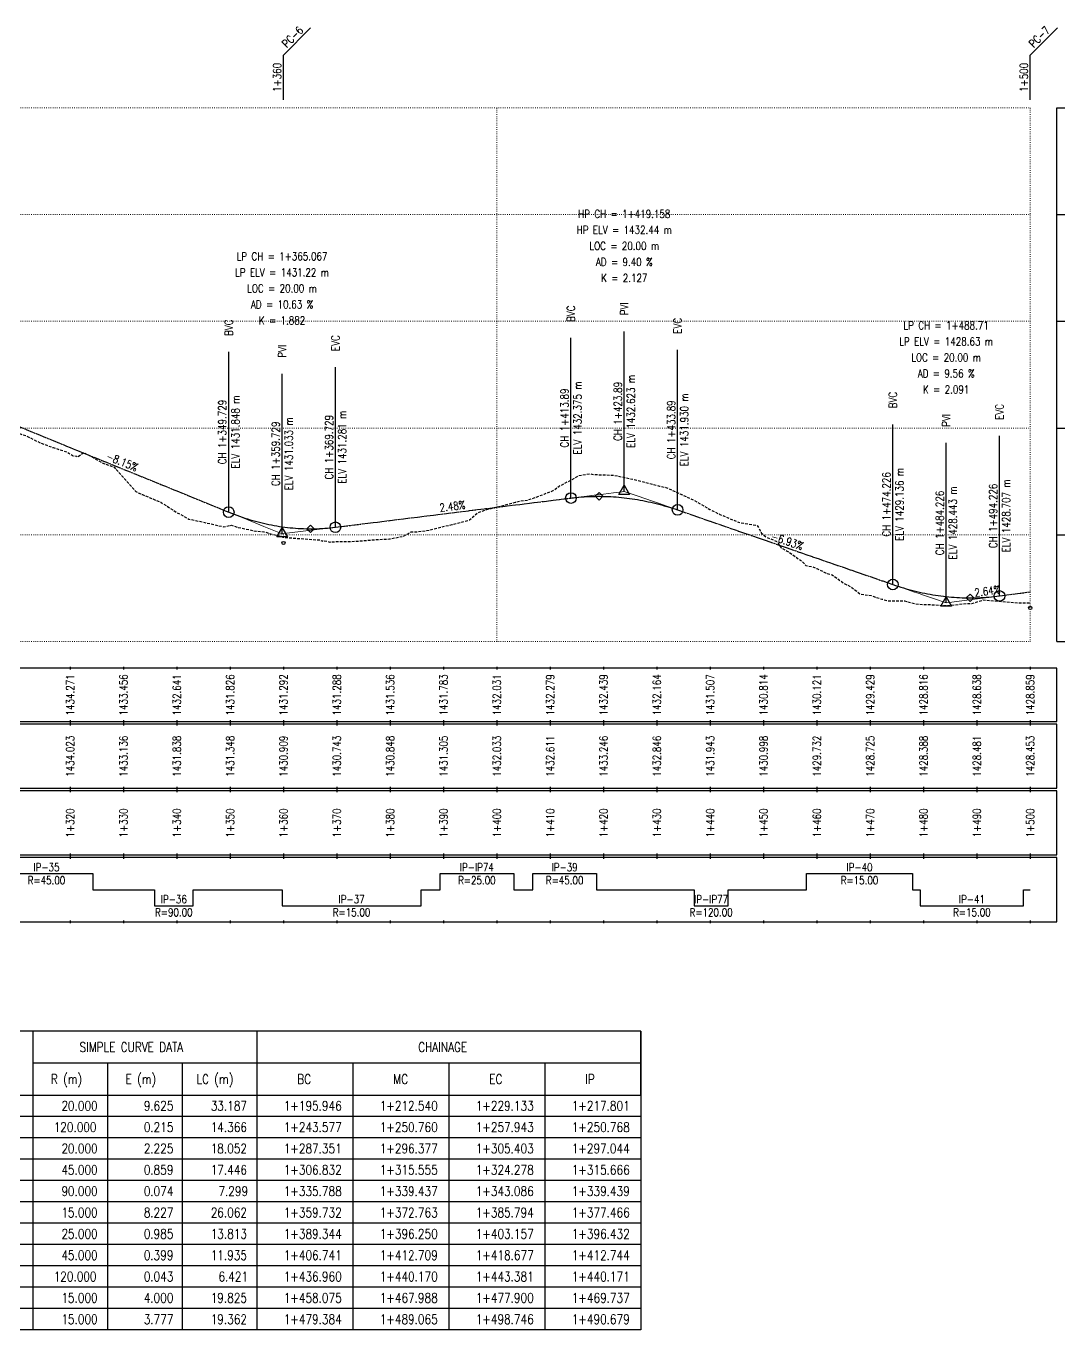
# Model space of a CAD drawing. Extents: x 337736 to 342003, y 3067251 to 3069533.
# Drawn here: x 339887.6 to 340082.4, y 3067258.7 to 3067503.1 of the extents above; entities that cross this region are included whole.
import ezdxf
from ezdxf.enums import TextEntityAlignment as Align

# ---------------------------------------------------------------- set-up
doc = ezdxf.new("R2010")
doc.units = 0
doc.header["$MEASUREMENT"] = 0
for name, pattern in [('Center', [2, 1.25, -0.25, 0.25, -0.25]), ('Dashed', [0.75, 0.5, -0.25]), ('Dot', [0.25, 0, -0.25])]:
    doc.linetypes.add(name, pattern=pattern)
for name, color, linetype in [('Chainage_TXT', 7, 'Continuous'), ('DesignRL_TXT', 5, 'Continuous'), ('ExistRL_TXT', 3, 'Continuous'), ('GL', 3, 'Dashed'), ('Grade Text', 7, 'Continuous'), ('HC_Data', 7, 'Continuous'), ('HL Point', 2, 'Continuous'), ('Horizontal Alignment', 7, 'Continuous'), ('Remark', 7, 'Continuous'), ('Scale Line', 1, 'Continuous'), ('TitleBox', 7, 'Continuous'), ('VIP Mark', 7, 'Continuous')]:
    doc.layers.add(name, color=color, linetype=linetype)
for name, color, linetype, lineweight in [('Grids', 9, 'Dot', 13), ('PipeCulvert', 6, 'Continuous', 30), ('Vertical Alignment', 5, 'Center', 30), ('VIP Line', 2, 'Continuous', 5)]:
    doc.layers.add(name, color=color, linetype=linetype, lineweight=lineweight)
doc.styles.get("Standard").update_dxf_attribs({"font": 'simplex.shx'})

msp = doc.modelspace()

# ---------------------------------------------------------------- linework, layer by layer
at = {"layer": 'GL', "flags": 128}
msp.add_lwpolyline([(339775.87, 3067437.44), (339779.35, 3067436.93), (339783.45, 3067436.34), (339784.17, 3067436.3), (339784.75, 3067436.37), (339786.6, 3067436.26), (339790.46, 3067436.2), (339790.72, 3067436.29), (339794.95, 3067436.95), (339795.87, 3067436.51), (339796.59, 3067436.14), (339798.97, 3067435.46), (339801.06, 3067436.33), (339802.58, 3067436.33), (339805.41, 3067437.75), (339809.03, 3067438.5), (339809.34, 3067438.4), (339811.65, 3067437.68), (339814.32, 3067437.3), (339815.87, 3067436.53), (339816.11, 3067436.41), (339818.31, 3067435.79), (339821.76, 3067434.64), (339824.49, 3067434.14), (339827.38, 3067433.26), (339829.08, 3067433.5), (339833.15, 3067432.65), (339835.87, 3067432.3), (339839.05, 3067431.9), (339839.8, 3067431.87), (339842.53, 3067431.74), (339846.97, 3067431.98), (339850.65, 3067432.23), (339852, 3067432.13), (339853.78, 3067432.37), (339855.87, 3067432.45), (339857.46, 3067432.52), (339861.97, 3067432.71), (339863.83, 3067432.6), (339865.24, 3067432.62), (339868.07, 3067433.31), (339870.54, 3067432.48), (339873.94, 3067430.84), (339874.43, 3067430.95), (339874.75, 3067431.11), (339875.87, 3067431.7), (339876.06, 3067431.8), (339877.37, 3067431.46), (339879.17, 3067429.79), (339880.23, 3067429.14), (339881.94, 3067428.65), (339882.58, 3067428.1), (339885.92, 3067426.82), (339887.64, 3067426.28), (339890.22, 3067424.96), (339892.7, 3067424.06), (339895.2, 3067423.27), (339895.87, 3067422.85), (339896.44, 3067422.51), (339897.05, 3067422.48), (339897.27, 3067422.3), (339898.43, 3067423.15), (339901.84, 3067421.23), (339904.11, 3067420.4), (339908.16, 3067415.84), (339909.42, 3067415.26), (339912.89, 3067413.81), (339915.32, 3067412.25), (339915.87, 3067411.92), (339917.85, 3067410.81), (339917.95, 3067410.75), (339918.12, 3067410.68), (339921.51, 3067409.95), (339924.65, 3067409.22), (339926.13, 3067409.53), (339927.35, 3067409.12), (339930.7, 3067408.42), (339932.19, 3067408.29), (339935.6, 3067407.33), (339935.74, 3067407.29), (339935.87, 3067407.28), (339937.02, 3067407.16), (339942.63, 3067406.76), (339943.24, 3067406.55), (339943.25, 3067406.68), (339944.52, 3067406.37), (339946.7, 3067406.5), (339948.66, 3067406.46), (339951.69, 3067406.69), (339952.15, 3067406.73), (339952.65, 3067406.8), (339953.5, 3067406.83), (339955.77, 3067406.95), (339955.87, 3067406.98), (339958.34, 3067407.47), (339959.79, 3067408.26), (339961.01, 3067408.3), (339962.74, 3067408.5), (339963.99, 3067408.78), (339967.51, 3067409.68), (339970.57, 3067410.47), (339970.75, 3067410.53), (339972.26, 3067411.85), (339974.15, 3067412.52), (339975.44, 3067412.79), (339975.87, 3067412.9), (339977, 3067413.2), (339979.39, 3067413.83), (339980.16, 3067414.04), (339981.59, 3067414.24), (339982.88, 3067414.65), (339984.73, 3067415.35), (339986.07, 3067415.87), (339986.45, 3067416.04), (339987.57, 3067416.86), (339987.6, 3067416.88), (339987.91, 3067417.01), (339990.49, 3067418.36), (339991.18, 3067418.79), (339991.18, 3067418.8), (339993.25, 3067419.15), (339993.66, 3067419.1), (339994.11, 3067419.02), (339995.87, 3067418.96), (339997.75, 3067418.9), (339999.34, 3067418.58), (339999.76, 3067418.48), (340002.15, 3067417.95), (340005.26, 3067417.13), (340006.38, 3067416.83), (340007.56, 3067416.61), (340010.13, 3067415.44), (340012.81, 3067414.22), (340015.8, 3067412.48), (340015.87, 3067412.45), (340017.67, 3067411.56), (340021.18, 3067410.07), (340022.11, 3067409.88), (340024.66, 3067409.49), (340025.45, 3067408.11), (340026.36, 3067407.28), (340028.4, 3067406.48), (340029.19, 3067405.28), (340030.29, 3067404.68), (340033.14, 3067402.74), (340033.78, 3067401.97), (340035.06, 3067401.75), (340035.87, 3067401.4), (340036.08, 3067401.3), (340037.61, 3067400.55), (340038.4, 3067400.29), (340038.74, 3067400.23), (340040.98, 3067398.61), (340042.08, 3067398.05), (340042.43, 3067397.88), (340043.26, 3067397.2), (340043.97, 3067396.64), (340046.04, 3067396.33), (340048.02, 3067395.66), (340048.2, 3067395.66), (340049.06, 3067395.37), (340051.19, 3067395.36), (340052.32, 3067395.35), (340054.18, 3067394.84), (340055.04, 3067394.73), (340055.87, 3067394.67), (340058.08, 3067394.61), (340059.91, 3067394.46), (340060.1, 3067394.47), (340060.64, 3067394.49), (340063.99, 3067394.87), (340064.91, 3067394.84), (340067.05, 3067395.51), (340068.37, 3067395.4), (340070.69, 3067395.21), (340073.48, 3067395), (340075.87, 3067395)], dxfattribs=at)
at = {"layer": 'Grids'}
for p, q in [((339775.87, 3067487.73), (340075.87, 3067487.73)), ((339975.87, 3067387.73), (339975.87, 3067487.73)), ((340075.87, 3067387.73), (340075.87, 3067487.73)), ((340075.87, 3067387.73), (340075.87, 3067487.73)), ((339775.87, 3067467.73), (340075.87, 3067467.73)), ((339775.87, 3067447.73), (340075.87, 3067447.73)), ((339775.87, 3067427.73), (340075.87, 3067427.73)), ((339775.87, 3067407.73), (340075.87, 3067407.73)), ((339775.87, 3067387.73), (340075.87, 3067387.73))]:
    msp.add_line(p, q, dxfattribs=at)
at = {"layer": 'HC_Data'}
for p, q in [((339888.87, 3067314.73), (339888.87, 3067302.73)), ((339930.87, 3067314.73), (339930.87, 3067302.73)), ((340002.87, 3067314.73), (340002.87, 3067302.73)), ((339930.87, 3067308.73), (339888.87, 3067308.73)), ((339902.87, 3067308.73), (339902.87, 3067302.73)), ((339916.87, 3067308.73), (339916.87, 3067302.73)), ((340002.87, 3067308.73), (339930.87, 3067308.73)), ((339948.87, 3067308.73), (339948.87, 3067302.73)), ((339966.87, 3067308.73), (339966.87, 3067302.73)), ((339984.87, 3067308.73), (339984.87, 3067302.73)), ((339888.87, 3067302.73), (339888.87, 3067258.73)), ((339902.87, 3067302.73), (339902.87, 3067258.73)), ((339916.87, 3067302.73), (339916.87, 3067258.73)), ((339930.87, 3067302.73), (339930.87, 3067258.73)), ((339948.87, 3067302.73), (339948.87, 3067258.73)), ((339966.87, 3067302.73), (339966.87, 3067258.73)), ((339984.87, 3067302.73), (339984.87, 3067258.73)), ((340002.87, 3067302.73), (340002.87, 3067258.73)), ((340002.87, 3067298.73), (339770.87, 3067298.73)), ((340002.87, 3067294.73), (339770.87, 3067294.73)), ((340002.87, 3067290.73), (339770.87, 3067290.73)), ((340002.87, 3067286.73), (339770.87, 3067286.73)), ((340002.87, 3067282.73), (339770.87, 3067282.73)), ((340002.87, 3067278.73), (339770.87, 3067278.73)), ((340002.87, 3067274.73), (339770.87, 3067274.73)), ((340002.87, 3067270.73), (339770.87, 3067270.73)), ((340002.87, 3067266.73), (339770.87, 3067266.73)), ((340002.87, 3067262.73), (339770.87, 3067262.73)), ((340002.87, 3067258.73), (339770.87, 3067258.73))]:
    msp.add_line(p, q, dxfattribs=at)
msp.add_lwpolyline([(339770.87, 3067314.73), (339770.87, 3067302.73), (340002.87, 3067302.73), (340002.87, 3067314.73), (339770.87, 3067314.73)], dxfattribs=at)
at = {"layer": 'HL Point'}
for points in [[(339994.32, 3067414.94), (339995.03, 3067415.64), (339995.74, 3067414.94), (339995.03, 3067414.23), (339994.32, 3067414.94)], [(339940.23, 3067408.85), (339940.94, 3067409.56), (339941.64, 3067408.85), (339940.94, 3067408.14), (339940.23, 3067408.85)], [(340063.87, 3067395.91), (340064.58, 3067396.61), (340065.29, 3067395.91), (340064.58, 3067395.2), (340063.87, 3067395.91)]]:
    msp.add_lwpolyline(points, dxfattribs=at)
at = {"layer": 'Horizontal Alignment'}
msp.add_lwpolyline([(339882.7, 3067344.23), (339900.15, 3067344.23), (339900.15, 3067341.23), (339911.66, 3067341.23), (339911.66, 3067338.23), (339918.96, 3067338.23), (339918.96, 3067341.23), (339935.6, 3067341.23), (339935.6, 3067338.23), (339961.66, 3067338.23), (339961.66, 3067341.23), (339965.21, 3067341.23), (339965.21, 3067344.23), (339979.03, 3067344.23), (339979.03, 3067341.23), (339982.61, 3067341.23), (339982.61, 3067344.23), (339994.55, 3067344.23), (339994.55, 3067341.23), (340012.83, 3067341.23), (340012.83, 3067338.23), (340019.25, 3067338.23), (340019.25, 3067341.23), (340033.94, 3067341.23), (340033.94, 3067344.23), (340053.77, 3067344.23), (340053.77, 3067341.23), (340055.25, 3067341.23), (340055.25, 3067338.23), (340074.62, 3067338.23), (340074.62, 3067341.23), (340075.87, 3067341.23)], dxfattribs=at)
at = {"layer": 'PipeCulvert'}
for centre in [(339935.87, 3067406.19), (340075.87, 3067394.03)]:
    msp.add_circle(centre, 0.3, dxfattribs=at)
at = {"layer": 'Remark'}
for p, q in [((339935.87, 3067497.63), (339940.96, 3067502.73)), ((340075.87, 3067497.63), (340080.96, 3067502.73)), ((339935.87, 3067489.23), (339935.87, 3067497.63)), ((340075.87, 3067489.23), (340075.87, 3067497.63))]:
    msp.add_line(p, q, dxfattribs=at)
at = {"layer": 'Scale Line'}
for p, q in [((340080.87, 3067387.73), (340080.87, 3067487.73)), ((340080.87, 3067487.73), (340082.37, 3067487.73)), ((340080.87, 3067467.73), (340082.37, 3067467.73)), ((340080.87, 3067447.73), (340082.37, 3067447.73)), ((340080.87, 3067427.73), (340082.37, 3067427.73)), ((340080.87, 3067407.73), (340082.37, 3067407.73)), ((340080.87, 3067387.73), (340082.37, 3067387.73))]:
    msp.add_line(p, q, dxfattribs=at)
at = {"layer": 'TitleBox'}
for p, q in [((339895.87, 3067382.98), (339895.87, 3067382.48)), ((339905.87, 3067382.98), (339905.87, 3067382.48)), ((339915.87, 3067382.98), (339915.87, 3067382.48)), ((339925.87, 3067382.98), (339925.87, 3067382.48)), ((339935.87, 3067382.98), (339935.87, 3067382.48)), ((339945.87, 3067382.98), (339945.87, 3067382.48)), ((339955.87, 3067382.98), (339955.87, 3067382.48)), ((339965.87, 3067382.98), (339965.87, 3067382.48)), ((339975.87, 3067382.98), (339975.87, 3067382.48)), ((339985.87, 3067382.98), (339985.87, 3067382.48)), ((339995.87, 3067382.98), (339995.87, 3067382.48)), ((340005.87, 3067382.98), (340005.87, 3067382.48)), ((340015.87, 3067382.98), (340015.87, 3067382.48)), ((340025.87, 3067382.98), (340025.87, 3067382.48)), ((340035.87, 3067382.98), (340035.87, 3067382.48)), ((340045.87, 3067382.98), (340045.87, 3067382.48)), ((340055.87, 3067382.98), (340055.87, 3067382.48)), ((340065.87, 3067382.98), (340065.87, 3067382.48)), ((340075.87, 3067382.98), (340075.87, 3067382.48)), ((340075.87, 3067382.98), (340075.87, 3067382.48)), ((339895.87, 3067372.98), (339895.87, 3067372.48)), ((339905.87, 3067372.98), (339905.87, 3067372.48)), ((339915.87, 3067372.98), (339915.87, 3067372.48)), ((339925.87, 3067372.98), (339925.87, 3067372.48)), ((339935.87, 3067372.98), (339935.87, 3067372.48)), ((339945.87, 3067372.98), (339945.87, 3067372.48)), ((339955.87, 3067372.98), (339955.87, 3067372.48)), ((339965.87, 3067372.98), (339965.87, 3067372.48)), ((339975.87, 3067372.98), (339975.87, 3067372.48)), ((339985.87, 3067372.98), (339985.87, 3067372.48)), ((339995.87, 3067372.98), (339995.87, 3067372.48)), ((340005.87, 3067372.98), (340005.87, 3067372.48)), ((340015.87, 3067372.98), (340015.87, 3067372.48)), ((340025.87, 3067372.98), (340025.87, 3067372.48)), ((340035.87, 3067372.98), (340035.87, 3067372.48)), ((340045.87, 3067372.98), (340045.87, 3067372.48)), ((340055.87, 3067372.98), (340055.87, 3067372.48)), ((340065.87, 3067372.98), (340065.87, 3067372.48)), ((340075.87, 3067372.98), (340075.87, 3067372.48)), ((340075.87, 3067372.98), (340075.87, 3067372.48)), ((339895.87, 3067372.48), (339895.87, 3067371.98)), ((339905.87, 3067372.48), (339905.87, 3067371.98)), ((339915.87, 3067372.48), (339915.87, 3067371.98)), ((339925.87, 3067372.48), (339925.87, 3067371.98)), ((339935.87, 3067372.48), (339935.87, 3067371.98)), ((339945.87, 3067372.48), (339945.87, 3067371.98)), ((339955.87, 3067372.48), (339955.87, 3067371.98)), ((339965.87, 3067372.48), (339965.87, 3067371.98)), ((339975.87, 3067372.48), (339975.87, 3067371.98)), ((339985.87, 3067372.48), (339985.87, 3067371.98)), ((339995.87, 3067372.48), (339995.87, 3067371.98)), ((340005.87, 3067372.48), (340005.87, 3067371.98)), ((340015.87, 3067372.48), (340015.87, 3067371.98)), ((340025.87, 3067372.48), (340025.87, 3067371.98)), ((340035.87, 3067372.48), (340035.87, 3067371.98)), ((340045.87, 3067372.48), (340045.87, 3067371.98)), ((340055.87, 3067372.48), (340055.87, 3067371.98)), ((340065.87, 3067372.48), (340065.87, 3067371.98)), ((340075.87, 3067372.48), (340075.87, 3067371.98)), ((340075.87, 3067372.48), (340075.87, 3067371.98)), ((339895.87, 3067360.48), (339895.87, 3067359.98)), ((339895.87, 3067359.98), (339895.87, 3067359.48)), ((339905.87, 3067360.48), (339905.87, 3067359.98)), ((339905.87, 3067359.98), (339905.87, 3067359.48)), ((339915.87, 3067360.48), (339915.87, 3067359.98)), ((339915.87, 3067359.98), (339915.87, 3067359.48)), ((339925.87, 3067360.48), (339925.87, 3067359.98)), ((339925.87, 3067359.98), (339925.87, 3067359.48)), ((339935.87, 3067360.48), (339935.87, 3067359.98)), ((339935.87, 3067359.98), (339935.87, 3067359.48)), ((339945.87, 3067360.48), (339945.87, 3067359.98)), ((339945.87, 3067359.98), (339945.87, 3067359.48)), ((339955.87, 3067360.48), (339955.87, 3067359.98)), ((339955.87, 3067359.98), (339955.87, 3067359.48)), ((339965.87, 3067360.48), (339965.87, 3067359.98)), ((339965.87, 3067359.98), (339965.87, 3067359.48)), ((339975.87, 3067360.48), (339975.87, 3067359.98)), ((339975.87, 3067359.98), (339975.87, 3067359.48)), ((339985.87, 3067360.48), (339985.87, 3067359.98)), ((339985.87, 3067359.98), (339985.87, 3067359.48)), ((339995.87, 3067360.48), (339995.87, 3067359.98)), ((339995.87, 3067359.98), (339995.87, 3067359.48)), ((340005.87, 3067360.48), (340005.87, 3067359.98)), ((340005.87, 3067359.98), (340005.87, 3067359.48)), ((340015.87, 3067360.48), (340015.87, 3067359.98)), ((340015.87, 3067359.98), (340015.87, 3067359.48)), ((340025.87, 3067360.48), (340025.87, 3067359.98)), ((340025.87, 3067359.98), (340025.87, 3067359.48)), ((340035.87, 3067360.48), (340035.87, 3067359.98)), ((340035.87, 3067359.98), (340035.87, 3067359.48)), ((340045.87, 3067360.48), (340045.87, 3067359.98)), ((340045.87, 3067359.98), (340045.87, 3067359.48)), ((340055.87, 3067360.48), (340055.87, 3067359.98)), ((340055.87, 3067359.98), (340055.87, 3067359.48)), ((340065.87, 3067360.48), (340065.87, 3067359.98)), ((340065.87, 3067359.98), (340065.87, 3067359.48)), ((340075.87, 3067360.48), (340075.87, 3067359.98)), ((340075.87, 3067360.48), (340075.87, 3067359.98)), ((340075.87, 3067359.98), (340075.87, 3067359.48)), ((340075.87, 3067359.98), (340075.87, 3067359.48)), ((339895.87, 3067347.98), (339895.87, 3067347.48)), ((339895.87, 3067347.48), (339895.87, 3067346.98)), ((339905.87, 3067347.98), (339905.87, 3067347.48)), ((339905.87, 3067347.48), (339905.87, 3067346.98)), ((339915.87, 3067347.98), (339915.87, 3067347.48)), ((339915.87, 3067347.48), (339915.87, 3067346.98)), ((339925.87, 3067347.98), (339925.87, 3067347.48)), ((339925.87, 3067347.48), (339925.87, 3067346.98)), ((339935.87, 3067347.98), (339935.87, 3067347.48)), ((339935.87, 3067347.48), (339935.87, 3067346.98)), ((339945.87, 3067347.98), (339945.87, 3067347.48)), ((339945.87, 3067347.48), (339945.87, 3067346.98)), ((339955.87, 3067347.98), (339955.87, 3067347.48)), ((339955.87, 3067347.48), (339955.87, 3067346.98)), ((339965.87, 3067347.98), (339965.87, 3067347.48)), ((339965.87, 3067347.48), (339965.87, 3067346.98)), ((339975.87, 3067347.98), (339975.87, 3067347.48)), ((339975.87, 3067347.48), (339975.87, 3067346.98)), ((339985.87, 3067347.98), (339985.87, 3067347.48)), ((339985.87, 3067347.48), (339985.87, 3067346.98)), ((339995.87, 3067347.98), (339995.87, 3067347.48)), ((339995.87, 3067347.48), (339995.87, 3067346.98)), ((340005.87, 3067347.98), (340005.87, 3067347.48)), ((340005.87, 3067347.48), (340005.87, 3067346.98)), ((340015.87, 3067347.98), (340015.87, 3067347.48)), ((340015.87, 3067347.48), (340015.87, 3067346.98)), ((340025.87, 3067347.98), (340025.87, 3067347.48)), ((340025.87, 3067347.48), (340025.87, 3067346.98)), ((340035.87, 3067347.98), (340035.87, 3067347.48)), ((340035.87, 3067347.48), (340035.87, 3067346.98)), ((340045.87, 3067347.98), (340045.87, 3067347.48)), ((340045.87, 3067347.48), (340045.87, 3067346.98)), ((340055.87, 3067347.98), (340055.87, 3067347.48)), ((340055.87, 3067347.48), (340055.87, 3067346.98)), ((340065.87, 3067347.98), (340065.87, 3067347.48)), ((340065.87, 3067347.48), (340065.87, 3067346.98)), ((340075.87, 3067347.98), (340075.87, 3067347.48)), ((340075.87, 3067347.98), (340075.87, 3067347.48)), ((340075.87, 3067347.48), (340075.87, 3067346.98)), ((340075.87, 3067347.48), (340075.87, 3067346.98)), ((339895.87, 3067335.48), (339895.87, 3067334.98)), ((339905.87, 3067335.48), (339905.87, 3067334.98)), ((339915.87, 3067335.48), (339915.87, 3067334.98)), ((339925.87, 3067335.48), (339925.87, 3067334.98)), ((339935.87, 3067335.48), (339935.87, 3067334.98)), ((339945.87, 3067335.48), (339945.87, 3067334.98)), ((339955.87, 3067335.48), (339955.87, 3067334.98)), ((339965.87, 3067335.48), (339965.87, 3067334.98)), ((339975.87, 3067335.48), (339975.87, 3067334.98)), ((339985.87, 3067335.48), (339985.87, 3067334.98)), ((339995.87, 3067335.48), (339995.87, 3067334.98)), ((340005.87, 3067335.48), (340005.87, 3067334.98)), ((340015.87, 3067335.48), (340015.87, 3067334.98)), ((340025.87, 3067335.48), (340025.87, 3067334.98)), ((340035.87, 3067335.48), (340035.87, 3067334.98)), ((340045.87, 3067335.48), (340045.87, 3067334.98)), ((340055.87, 3067335.48), (340055.87, 3067334.98)), ((340065.87, 3067335.48), (340065.87, 3067334.98)), ((340075.87, 3067335.48), (340075.87, 3067334.98)), ((340075.87, 3067335.48), (340075.87, 3067334.98))]:
    msp.add_line(p, q, dxfattribs=at)
for points in [[(339770.87, 3067372.73), (340080.87, 3067372.73), (340080.87, 3067382.73), (339770.87, 3067382.73)], [(339770.87, 3067360.23), (340080.87, 3067360.23), (340080.87, 3067372.23), (339770.87, 3067372.23)], [(339770.87, 3067347.73), (340080.87, 3067347.73), (340080.87, 3067359.73), (339770.87, 3067359.73)], [(339770.87, 3067335.23), (340080.87, 3067335.23), (340080.87, 3067347.23), (339770.87, 3067347.23)]]:
    msp.add_lwpolyline(points, close=True, dxfattribs=at)
at = {"layer": 'Vertical Alignment'}
msp.add_lwpolyline([(339885.92, 3067428.15), (339887.64, 3067427.45), (339890.22, 3067426.39), (339892.7, 3067425.38), (339895.2, 3067424.36), (339895.87, 3067424.09), (339896.44, 3067423.86), (339897.05, 3067423.61), (339897.27, 3067423.52), (339898.43, 3067423.05), (339901.84, 3067421.66), (339904.11, 3067420.73), (339908.16, 3067419.08), (339909.42, 3067418.57), (339912.89, 3067417.16), (339915.32, 3067416.17), (339915.87, 3067415.94), (339917.85, 3067415.13), (339917.95, 3067415.09), (339918.12, 3067415.03), (339921.51, 3067413.64), (339924.65, 3067412.36), (339925.6, 3067411.98), (339926.1, 3067411.78), (339926.6, 3067411.58), (339927.1, 3067411.4), (339927.6, 3067411.22), (339928.1, 3067411.04), (339928.6, 3067410.87), (339929.1, 3067410.71), (339929.6, 3067410.56), (339930.1, 3067410.41), (339930.6, 3067410.27), (339931.1, 3067410.14), (339931.6, 3067410.01), (339932.1, 3067409.89), (339932.6, 3067409.78), (339933.1, 3067409.67), (339933.6, 3067409.57), (339934.1, 3067409.47), (339934.6, 3067409.39), (339935.1, 3067409.3), (339935.6, 3067409.23), (339936.1, 3067409.16), (339936.6, 3067409.1), (339937.1, 3067409.05), (339937.6, 3067409), (339938.1, 3067408.96), (339938.6, 3067408.92), (339939.1, 3067408.9), (339939.6, 3067408.88), (339940.1, 3067408.86), (339940.6, 3067408.85), (339941.1, 3067408.85), (339941.6, 3067408.86), (339942.1, 3067408.87), (339942.6, 3067408.89), (339943.1, 3067408.91), (339943.6, 3067408.95), (339944.1, 3067408.98), (339944.6, 3067409.03), (339945.1, 3067409.08), (339945.6, 3067409.14), (339945.6, 3067409.14), (339946.7, 3067409.28), (339948.66, 3067409.52), (339951.69, 3067409.9), (339952.15, 3067409.95), (339952.65, 3067410.01), (339953.5, 3067410.12), (339955.77, 3067410.4), (339955.87, 3067410.41), (339958.34, 3067410.72), (339959.79, 3067410.9), (339961.01, 3067411.05), (339962.74, 3067411.26), (339963.99, 3067411.42), (339967.51, 3067411.85), (339970.57, 3067412.23), (339970.75, 3067412.26), (339972.26, 3067412.44), (339974.15, 3067412.68), (339975.44, 3067412.84), (339975.87, 3067412.89), (339977, 3067413.03), (339979.39, 3067413.33), (339980.16, 3067413.42), (339981.59, 3067413.6), (339982.88, 3067413.76), (339984.73, 3067413.99), (339986.07, 3067414.15), (339986.45, 3067414.2), (339987.57, 3067414.34), (339987.6, 3067414.34), (339987.91, 3067414.38), (339989.76, 3067414.61), (339990.26, 3067414.67), (339990.76, 3067414.72), (339991.26, 3067414.77), (339991.76, 3067414.81), (339992.26, 3067414.85), (339992.76, 3067414.88), (339993.26, 3067414.9), (339993.76, 3067414.92), (339994.26, 3067414.93), (339994.76, 3067414.94), (339995.26, 3067414.94), (339995.76, 3067414.93), (339996.26, 3067414.92), (339996.76, 3067414.9), (339997.26, 3067414.88), (339997.76, 3067414.85), (339998.26, 3067414.81), (339998.76, 3067414.77), (339999.26, 3067414.73), (339999.76, 3067414.67), (340000.26, 3067414.61), (340000.76, 3067414.55), (340001.26, 3067414.48), (340001.76, 3067414.4), (340002.26, 3067414.32), (340002.76, 3067414.23), (340003.26, 3067414.14), (340003.76, 3067414.04), (340004.26, 3067413.93), (340004.76, 3067413.82), (340005.26, 3067413.71), (340005.76, 3067413.58), (340006.26, 3067413.45), (340006.76, 3067413.32), (340007.26, 3067413.18), (340007.76, 3067413.03), (340008.26, 3067412.88), (340008.76, 3067412.72), (340009.26, 3067412.56), (340009.76, 3067412.39), (340009.76, 3067412.39), (340010.13, 3067412.26), (340012.81, 3067411.33), (340015.8, 3067410.29), (340015.87, 3067410.27), (340017.67, 3067409.65), (340021.18, 3067408.43), (340022.11, 3067408.11), (340024.66, 3067407.22), (340025.45, 3067406.95), (340026.36, 3067406.64), (340028.4, 3067405.93), (340029.19, 3067405.65), (340030.29, 3067405.27), (340033.14, 3067404.29), (340033.78, 3067404.06), (340035.06, 3067403.62), (340035.87, 3067403.34), (340036.08, 3067403.27), (340037.61, 3067402.74), (340038.4, 3067402.46), (340038.74, 3067402.35), (340040.98, 3067401.57), (340042.08, 3067401.19), (340042.43, 3067401.07), (340043.26, 3067400.78), (340043.97, 3067400.54), (340046.04, 3067399.82), (340048.02, 3067399.13), (340048.2, 3067399.07), (340049.06, 3067398.77), (340050.1, 3067398.42), (340050.6, 3067398.25), (340051.1, 3067398.08), (340051.6, 3067397.92), (340052.1, 3067397.77), (340052.6, 3067397.62), (340053.1, 3067397.48), (340053.6, 3067397.35), (340054.1, 3067397.22), (340054.6, 3067397.1), (340055.1, 3067396.98), (340055.6, 3067396.87), (340056.1, 3067396.77), (340056.6, 3067396.67), (340057.1, 3067396.58), (340057.6, 3067396.49), (340058.1, 3067396.41), (340058.6, 3067396.34), (340059.1, 3067396.27), (340059.6, 3067396.2), (340060.1, 3067396.15), (340060.6, 3067396.1), (340061.1, 3067396.05), (340061.6, 3067396.01), (340062.1, 3067395.98), (340062.6, 3067395.95), (340063.1, 3067395.93), (340063.6, 3067395.92), (340064.1, 3067395.91), (340064.6, 3067395.91), (340065.1, 3067395.91), (340065.6, 3067395.92), (340066.1, 3067395.93), (340066.6, 3067395.96), (340067.1, 3067395.98), (340067.6, 3067396.02), (340068.1, 3067396.05), (340068.6, 3067396.1), (340069.1, 3067396.15), (340069.6, 3067396.21), (340070.1, 3067396.27), (340070.1, 3067396.27), (340070.69, 3067396.35), (340073.48, 3067396.72), (340075.87, 3067397.03)], dxfattribs=at)
at = {"layer": 'VIP Line'}
msp.add_lwpolyline([(339885.92, 3067428.15), (339887.64, 3067427.45), (339890.22, 3067426.39), (339892.7, 3067425.38), (339895.2, 3067424.36), (339895.87, 3067424.09), (339896.44, 3067423.86), (339897.05, 3067423.61), (339897.27, 3067423.52), (339898.43, 3067423.05), (339901.84, 3067421.66), (339904.11, 3067420.73), (339908.16, 3067419.08), (339909.42, 3067418.57), (339912.89, 3067417.16), (339915.32, 3067416.17), (339915.87, 3067415.94), (339917.85, 3067415.13), (339917.95, 3067415.09), (339918.12, 3067415.03), (339921.51, 3067413.64), (339924.65, 3067412.36), (339926.13, 3067411.76), (339927.35, 3067411.26), (339930.7, 3067409.9), (339932.19, 3067409.29), (339935.6, 3067407.9), (339935.74, 3067407.92), (339935.87, 3067407.94), (339937.02, 3067408.08), (339942.63, 3067408.77), (339943.24, 3067408.85), (339943.25, 3067408.85), (339944.52, 3067409.01), (339946.7, 3067409.28), (339948.66, 3067409.52), (339951.69, 3067409.9), (339952.15, 3067409.95), (339952.65, 3067410.01), (339953.5, 3067410.12), (339955.77, 3067410.4), (339955.87, 3067410.41), (339958.34, 3067410.72), (339959.79, 3067410.9), (339961.01, 3067411.05), (339962.74, 3067411.26), (339963.99, 3067411.42), (339967.51, 3067411.85), (339970.57, 3067412.23), (339970.75, 3067412.26), (339972.26, 3067412.44), (339974.15, 3067412.68), (339975.44, 3067412.84), (339975.87, 3067412.89), (339977, 3067413.03), (339979.39, 3067413.33), (339980.16, 3067413.42), (339981.59, 3067413.6), (339982.88, 3067413.76), (339984.73, 3067413.99), (339986.07, 3067414.15), (339986.45, 3067414.2), (339987.57, 3067414.34), (339987.6, 3067414.34), (339987.91, 3067414.38), (339990.49, 3067414.7), (339991.18, 3067414.79), (339991.18, 3067414.79), (339993.25, 3067415.04), (339993.66, 3067415.09), (339994.11, 3067415.15), (339995.87, 3067415.37), (339997.75, 3067415.6), (339999.34, 3067415.8), (339999.76, 3067415.85), (340002.15, 3067415.02), (340005.26, 3067413.94), (340006.38, 3067413.56), (340007.56, 3067413.15), (340010.13, 3067412.26), (340012.81, 3067411.33), (340015.8, 3067410.29), (340015.87, 3067410.27), (340017.67, 3067409.65), (340021.18, 3067408.43), (340022.11, 3067408.11), (340024.66, 3067407.22), (340025.45, 3067406.95), (340026.36, 3067406.64), (340028.4, 3067405.93), (340029.19, 3067405.65), (340030.29, 3067405.27), (340033.14, 3067404.29), (340033.78, 3067404.06), (340035.06, 3067403.62), (340035.87, 3067403.34), (340036.08, 3067403.27), (340037.61, 3067402.74), (340038.4, 3067402.46), (340038.74, 3067402.35), (340040.98, 3067401.57), (340042.08, 3067401.19), (340042.43, 3067401.07), (340043.26, 3067400.78), (340043.97, 3067400.54), (340046.04, 3067399.82), (340048.02, 3067399.13), (340048.2, 3067399.07), (340049.06, 3067398.77), (340051.19, 3067398.04), (340052.32, 3067397.64), (340054.18, 3067397), (340055.04, 3067396.7), (340055.87, 3067396.42), (340058.08, 3067395.65), (340059.91, 3067395.02), (340060.1, 3067394.95), (340060.64, 3067395.02), (340063.99, 3067395.47), (340064.91, 3067395.59), (340067.05, 3067395.87), (340068.37, 3067396.04), (340070.69, 3067396.35), (340073.48, 3067396.72), (340075.87, 3067397.03)], dxfattribs=at)
at = {"layer": 'VIP Mark'}
for p, q in [((339989.76, 3067414.61), (339989.76, 3067444.61)), ((339999.76, 3067415.85), (339999.76, 3067445.85)), ((339925.6, 3067411.98), (339925.6, 3067441.98)), ((340009.76, 3067412.39), (340009.76, 3067442.39)), ((339945.6, 3067409.14), (339945.6, 3067439.14)), ((339935.6, 3067407.9), (339935.6, 3067437.9)), ((340050.1, 3067398.42), (340050.1, 3067428.42)), ((340060.1, 3067394.95), (340060.1, 3067424.95)), ((340070.1, 3067396.27), (340070.1, 3067426.27))]:
    msp.add_line(p, q, dxfattribs=at)
for points in [[(339998.76, 3067415.27), (339999.76, 3067417), (340000.76, 3067415.27), (339998.76, 3067415.27)], [(339934.6, 3067407.32), (339935.6, 3067409.06), (339936.6, 3067407.32), (339934.6, 3067407.32)], [(340059.1, 3067394.37), (340060.1, 3067396.11), (340061.1, 3067394.37), (340059.1, 3067394.37)]]:
    msp.add_lwpolyline(points, dxfattribs=at)
for centre in [(339989.76, 3067414.61), (339925.6, 3067411.98), (340009.76, 3067412.39), (339945.6, 3067409.14), (340050.1, 3067398.42), (340070.1, 3067396.27)]:
    msp.add_circle(centre, 1, dxfattribs=at)

# ---------------------------------------------------------------- texts
at = {"layer": 'Chainage_TXT', "width": 0.8}
for s, p in [('1+320', (339895.87, 3067353.73)), ('1+330', (339905.87, 3067353.73)), ('1+340', (339915.87, 3067353.73)), ('1+350', (339925.87, 3067353.73)), ('1+360', (339935.87, 3067353.73)), ('1+370', (339945.87, 3067353.73)), ('1+380', (339955.87, 3067353.73)), ('1+390', (339965.87, 3067353.73)), ('1+400', (339975.87, 3067353.73)), ('1+410', (339985.87, 3067353.73)), ('1+420', (339995.87, 3067353.73)), ('1+430', (340005.87, 3067353.73)), ('1+440', (340015.87, 3067353.73)), ('1+450', (340025.87, 3067353.73)), ('1+460', (340035.87, 3067353.73)), ('1+470', (340045.87, 3067353.73)), ('1+480', (340055.87, 3067353.73)), ('1+490', (340065.87, 3067353.73)), ('1+500', (340075.87, 3067353.73)), ('1+500', (340075.87, 3067353.73))]:
    msp.add_text(s, height=1.5, rotation=90, dxfattribs=at).set_placement(p, align=Align.MIDDLE_CENTER)
at = {"layer": 'DesignRL_TXT', "width": 0.8}
for s, p in [('1434.271', (339895.87, 3067377.73)), ('1433.456', (339905.87, 3067377.73)), ('1432.641', (339915.87, 3067377.73)), ('1431.826', (339925.87, 3067377.73)), ('1431.292', (339935.87, 3067377.73)), ('1431.288', (339945.87, 3067377.73)), ('1431.536', (339955.87, 3067377.73)), ('1431.783', (339965.87, 3067377.73)), ('1432.031', (339975.87, 3067377.73)), ('1432.279', (339985.87, 3067377.73)), ('1432.439', (339995.87, 3067377.73)), ('1432.164', (340005.87, 3067377.73)), ('1431.507', (340015.87, 3067377.73)), ('1430.814', (340025.87, 3067377.73)), ('1430.121', (340035.87, 3067377.73)), ('1429.429', (340045.87, 3067377.73)), ('1428.816', (340055.87, 3067377.73)), ('1428.638', (340065.87, 3067377.73)), ('1428.859', (340075.87, 3067377.73)), ('1428.859', (340075.87, 3067377.73))]:
    msp.add_text(s, height=1.5, rotation=90, dxfattribs=at).set_placement(p, align=Align.MIDDLE_CENTER)
at = {"layer": 'ExistRL_TXT', "width": 0.8}
for s, p in [('1434.023', (339895.87, 3067366.23)), ('1433.136', (339905.87, 3067366.23)), ('1431.838', (339915.87, 3067366.23)), ('1431.348', (339925.87, 3067366.23)), ('1430.909', (339935.87, 3067366.23)), ('1430.743', (339945.87, 3067366.23)), ('1430.848', (339955.87, 3067366.23)), ('1431.305', (339965.87, 3067366.23)), ('1432.033', (339975.87, 3067366.23)), ('1432.611', (339985.87, 3067366.23)), ('1433.246', (339995.87, 3067366.23)), ('1432.846', (340005.87, 3067366.23)), ('1431.943', (340015.87, 3067366.23)), ('1430.998', (340025.87, 3067366.23)), ('1429.732', (340035.87, 3067366.23)), ('1428.725', (340045.87, 3067366.23)), ('1428.388', (340055.87, 3067366.23)), ('1428.481', (340065.87, 3067366.23)), ('1428.453', (340075.87, 3067366.23)), ('1428.453', (340075.87, 3067366.23))]:
    msp.add_text(s, height=1.5, rotation=90, dxfattribs=at).set_placement(p, align=Align.MIDDLE_CENTER)
at = {"layer": 'Grade Text', "width": 0.8}
for s, rotation, p in [('-8.15%', 337.8293, (339905.17, 3067420.3)), ('2.48%', 7.0603, (339967.68, 3067411.88)), ('-6.93%', 340.8969, (340029.93, 3067405.4)), ('2.64%', 7.5131, (340067.98, 3067395.99))]:
    msp.add_text(s, height=1.5, rotation=rotation, dxfattribs=at).set_placement(p, align=Align.BOTTOM_CENTER)
at = {"layer": 'HC_Data', "width": 0.8}
for s, p in [('SIMPLE CURVE DATA', (339897.63, 3067310.83)), ('CHAINAGE', (339961.11, 3067310.83)), ('R (m)', (339892.27, 3067304.83)), ('E (m)', (339906.27, 3067304.83)), ('LC (m)', (339919.55, 3067304.83)), ('BC', (339938.43, 3067304.83)), ('MC', (339956.43, 3067304.83)), ('EC', (339974.43, 3067304.83)), ('IP', (339992.43, 3067304.83)), ('20.000', (339894.23, 3067299.83)), ('9.625', (339909.67, 3067299.83)), ('33.187', (339922.23, 3067299.83)), ('1+195.946', (339935.91, 3067299.83)), ('1+212.540', (339953.91, 3067299.83)), ('1+229.133', (339971.91, 3067299.83)), ('1+217.801', (339989.91, 3067299.83)), ('120.000', (339892.79, 3067295.83)), ('0.215', (339909.67, 3067295.83)), ('14.366', (339922.23, 3067295.83)), ('1+243.577', (339935.91, 3067295.83)), ('1+250.760', (339953.91, 3067295.83)), ('1+257.943', (339971.91, 3067295.83)), ('1+250.768', (339989.91, 3067295.83)), ('20.000', (339894.23, 3067291.83)), ('2.225', (339909.67, 3067291.83)), ('18.052', (339922.23, 3067291.83)), ('1+287.351', (339935.91, 3067291.83)), ('1+296.377', (339953.91, 3067291.83)), ('1+305.403', (339971.91, 3067291.83)), ('1+297.044', (339989.91, 3067291.83)), ('45.000', (339894.23, 3067287.83)), ('0.859', (339909.67, 3067287.83)), ('17.446', (339922.23, 3067287.83)), ('1+306.832', (339935.91, 3067287.83)), ('1+315.555', (339953.91, 3067287.83)), ('1+324.278', (339971.91, 3067287.83)), ('1+315.666', (339989.91, 3067287.83)), ('90.000', (339894.23, 3067283.83)), ('0.074', (339909.67, 3067283.83)), ('7.299', (339923.67, 3067283.83)), ('1+335.788', (339935.91, 3067283.83)), ('1+339.437', (339953.91, 3067283.83)), ('1+343.086', (339971.91, 3067283.83)), ('1+339.439', (339989.91, 3067283.83)), ('15.000', (339894.23, 3067279.83)), ('8.227', (339909.67, 3067279.83)), ('26.062', (339922.23, 3067279.83)), ('1+359.732', (339935.91, 3067279.83)), ('1+372.763', (339953.91, 3067279.83)), ('1+385.794', (339971.91, 3067279.83)), ('1+377.466', (339989.91, 3067279.83)), ('25.000', (339894.23, 3067275.83)), ('0.985', (339909.67, 3067275.83)), ('13.813', (339922.23, 3067275.83)), ('1+389.344', (339935.91, 3067275.83)), ('1+396.250', (339953.91, 3067275.83)), ('1+403.157', (339971.91, 3067275.83)), ('1+396.432', (339989.91, 3067275.83)), ('45.000', (339894.23, 3067271.83)), ('0.399', (339909.67, 3067271.83)), ('11.935', (339922.23, 3067271.83)), ('1+406.741', (339935.91, 3067271.83)), ('1+412.709', (339953.91, 3067271.83)), ('1+418.677', (339971.91, 3067271.83)), ('1+412.744', (339989.91, 3067271.83)), ('120.000', (339892.79, 3067267.83)), ('0.043', (339909.67, 3067267.83)), ('6.421', (339923.67, 3067267.83)), ('1+436.960', (339935.91, 3067267.83)), ('1+440.170', (339953.91, 3067267.83)), ('1+443.381', (339971.91, 3067267.83)), ('1+440.171', (339989.91, 3067267.83)), ('15.000', (339894.23, 3067263.83)), ('4.000', (339909.67, 3067263.83)), ('19.825', (339922.23, 3067263.83)), ('1+458.075', (339935.91, 3067263.83)), ('1+467.988', (339953.91, 3067263.83)), ('1+477.900', (339971.91, 3067263.83)), ('1+469.737', (339989.91, 3067263.83)), ('15.000', (339894.23, 3067259.83)), ('3.777', (339909.67, 3067259.83)), ('19.362', (339922.23, 3067259.83)), ('1+479.384', (339935.91, 3067259.83)), ('1+489.065', (339953.91, 3067259.83)), ('1+498.746', (339971.91, 3067259.83)), ('1+490.679', (339989.91, 3067259.83))]:
    msp.add_text(s, height=1.8, dxfattribs=at).set_placement(p)
at = {"layer": 'Horizontal Alignment', "width": 0.8}
for s, p in [('IP-35', (339891.43, 3067344.23)), ('IP-IP74', (339972.12, 3067344.23)), ('IP-39', (339988.58, 3067344.23)), ('IP-40', (340043.86, 3067344.23)), ('IP-36', (339915.31, 3067338.23)), ('IP-37', (339948.63, 3067338.23)), ('IP-IP77', (340016.04, 3067338.23)), ('IP-41', (340064.93, 3067338.23))]:
    msp.add_text(s, height=1.5, dxfattribs=at).set_placement(p, align=Align.BOTTOM_CENTER)
for s, p in [('R=45.00', (339891.43, 3067343.73)), ('R=25.00', (339972.12, 3067343.73)), ('R=45.00', (339988.58, 3067343.73)), ('R=15.00', (340043.86, 3067343.73)), ('R=90.00', (339915.31, 3067337.73)), ('R=15.00', (339948.63, 3067337.73)), ('R=120.00', (340016.04, 3067337.73)), ('R=15.00', (340064.93, 3067337.73))]:
    msp.add_text(s, height=1.5, dxfattribs=at).set_placement(p, align=Align.TOP_CENTER)
at = {"layer": 'Remark', "width": 0.8}
for s, rotation, p in [('PC-6', 45, (339938.42, 3067500.18)), ('PC-7', 45, (340078.42, 3067500.18)), ('1+360', 90, (339935.87, 3067493.43)), ('1+500', 90, (340075.87, 3067493.43))]:
    msp.add_text(s, height=1.5, rotation=rotation, dxfattribs=at).set_placement(p, align=Align.BOTTOM_CENTER)
at = {"layer": 'VIP Mark', "width": 0.8}
for s, p in [('HP CH = 1+419.158', (339999.76, 3067467.85)), ('HP ELV = 1432.44 m', (339999.76, 3067464.85)), ('LOC = 20.00 m', (339999.76, 3067461.85)), ('LP CH = 1+365.067', (339935.6, 3067459.9)), ('AD = 9.40 %', (339999.76, 3067458.85)), ('LP ELV = 1431.22 m', (339935.6, 3067456.9)), ('K = 2.127', (339999.76, 3067455.85)), ('LOC = 20.00 m', (339935.6, 3067453.9)), ('AD = 10.63 %', (339935.6, 3067450.9)), ('K = 1.882', (339935.6, 3067447.9)), ('LP CH = 1+488.71', (340060.1, 3067446.95)), ('LP ELV = 1428.63 m', (340060.1, 3067443.95)), ('LOC = 20.00 m', (340060.1, 3067440.95)), ('AD = 9.56 %', (340060.1, 3067437.95)), ('K = 2.091', (340060.1, 3067434.95))]:
    msp.add_text(s, height=1.5, dxfattribs=at).set_placement(p, align=Align.MIDDLE_CENTER)
for s, p in [('PVI', (339999.76, 3067448.85)), ('BVC', (339989.76, 3067447.61)), ('BVC', (339925.6, 3067444.98)), ('EVC', (340009.76, 3067445.39)), ('EVC', (339945.6, 3067442.14)), ('PVI', (339935.6, 3067440.9)), ('BVC', (340050.1, 3067431.42)), ('EVC', (340070.1, 3067429.27)), ('PVI', (340060.1, 3067427.95))]:
    msp.add_text(s, height=1.5, rotation=90, dxfattribs=at).set_placement(p, align=Align.MIDDLE_LEFT)
for s, p in [('ELV 1432.623 m', (340000.26, 3067430.85)), ('ELV 1432.375 m', (339990.26, 3067429.61)), ('ELV 1431.930 m', (340010.26, 3067427.39)), ('ELV 1431.848 m', (339926.1, 3067426.98)), ('ELV 1431.033 m', (339936.1, 3067422.9)), ('ELV 1431.281 m', (339946.1, 3067424.14)), ('ELV 1429.136 m', (340050.6, 3067413.42)), ('ELV 1428.707 m', (340070.6, 3067411.27)), ('ELV 1428.443 m', (340060.6, 3067409.95))]:
    msp.add_text(s, height=1.5, rotation=90, dxfattribs=at).set_placement(p, align=Align.TOP_CENTER)
for s, p in [('CH 1+413.89', (339989.76, 3067429.61)), ('CH 1+423.89', (339999.76, 3067430.85)), ('CH 1+349.729', (339925.6, 3067426.98)), ('CH 1+433.89', (340009.76, 3067427.39)), ('CH 1+369.729', (339945.6, 3067424.14)), ('CH 1+359.729', (339935.6, 3067422.9)), ('CH 1+474.226', (340050.1, 3067413.42)), ('CH 1+494.226', (340070.1, 3067411.27)), ('CH 1+484.226', (340060.1, 3067409.95))]:
    msp.add_text(s, height=1.5, rotation=90, dxfattribs=at).set_placement(p, align=Align.BOTTOM_CENTER)

doc.saveas('drawing.dxf')
